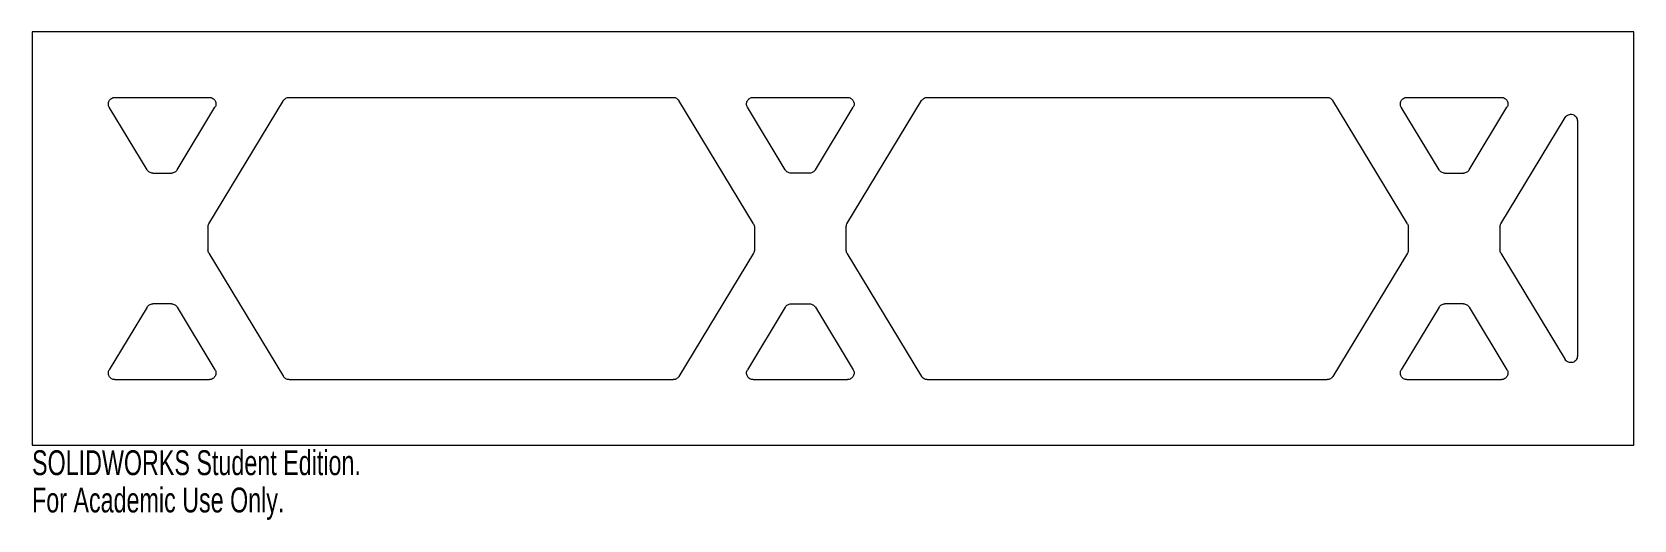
# Model space of a CAD drawing. Header units: inches. Extents: x -6.1 to 6.1, y -2.2 to 1.6.
import ezdxf

# ---------------------------------------------------------------- set-up
doc = ezdxf.new("R2010")
doc.units = ezdxf.units.IN
doc.header["$MEASUREMENT"] = 0
doc.styles.add('SLDTEXTSTYLE0', font='TXT', dxfattribs={"width": 0.7})

msp = doc.modelspace()

# ---------------------------------------------------------------- linework, layer by layer
at = {"color": 7, "linetype": 'Continuous', "lineweight": 15}
for p, q in [((-6.125, 1.579), (-6.125, -1.579)), ((6.125, 1.579), (-6.125, 1.579)), ((6.125, -1.579), (6.125, 1.579)), ((-5.245, 0.525), (-5.534, 1.003)), ((-5.491, 1.079), (-4.769, 1.079)), ((-5.015, 0.525), (-4.726, 1.003)), ((-4.773, 0.112), (-4.202, 1.054)), ((-4.159, 1.079), (-1.221, 1.079)), ((-0.607, 0.112), (-1.178, 1.054)), ((-0.365, 0.525), (-0.654, 1.003)), ((-0.611, 1.079), (0.111, 1.079)), ((-0.135, 0.525), (0.154, 1.003)), ((0.107, 0.112), (0.678, 1.054)), ((0.721, 1.079), (3.779, 1.079)), ((4.393, 0.112), (3.822, 1.054)), ((4.635, 0.525), (4.346, 1.003)), ((4.389, 1.079), (5.111, 1.079)), ((4.865, 0.525), (5.154, 1.003)), ((5.107, 0.112), (5.6, 0.925)), ((5.692, 0.899), (5.692, -0.899)), ((-5.202, 0.5), (-5.058, 0.5)), ((-0.178, 0.5), (-0.322, 0.5)), ((4.678, 0.5), (4.822, 0.5)), ((-4.78, 0.086), (-4.78, -0.086)), ((-0.6, 0.086), (-0.6, -0.086)), ((0.1, -0.086), (0.1, 0.086)), ((4.4, -0.086), (4.4, 0.086)), ((5.1, 0.086), (5.1, -0.086)), ((-4.773, -0.112), (-4.202, -1.054)), ((-0.607, -0.112), (-1.178, -1.054)), ((0.107, -0.112), (0.678, -1.054)), ((4.393, -0.112), (3.822, -1.054)), ((5.107, -0.112), (5.6, -0.925)), ((-5.245, -0.525), (-5.534, -1.003)), ((-5.058, -0.5), (-5.202, -0.5)), ((-5.015, -0.525), (-4.726, -1.003)), ((-0.365, -0.525), (-0.654, -1.003)), ((-0.322, -0.5), (-0.178, -0.5)), ((-0.135, -0.525), (0.154, -1.003)), ((4.635, -0.525), (4.346, -1.003)), ((4.822, -0.5), (4.678, -0.5)), ((4.865, -0.525), (5.154, -1.003)), ((-5.491, -1.079), (-4.769, -1.079)), ((-4.159, -1.079), (-1.221, -1.079)), ((-0.611, -1.079), (0.111, -1.079)), ((0.721, -1.079), (3.779, -1.079)), ((4.389, -1.079), (5.111, -1.079)), ((-6.125, -1.579), (6.125, -1.579))]:
    msp.add_line(p, q, dxfattribs=at)
for points, knots in [([(-5.534, 1.003), (-5.536, 1.006), (-5.538, 1.01), (-5.541, 1.019), (-5.541, 1.023), (-5.541, 1.032), (-5.541, 1.036), (-5.539, 1.045), (-5.537, 1.049), (-5.533, 1.057), (-5.53, 1.06), (-5.524, 1.066), (-5.521, 1.069), (-5.513, 1.074), (-5.509, 1.076), (-5.5, 1.078), (-5.496, 1.079), (-5.491, 1.079)], [0, 0, 0, 0, 0.125, 0.125, 0.25, 0.25, 0.375, 0.375, 0.5, 0.5, 0.625, 0.625, 0.75, 0.75, 0.875, 0.875, 1, 1, 1, 1]), ([(-4.769, 1.079), (-4.764, 1.079), (-4.76, 1.078), (-4.751, 1.076), (-4.747, 1.074), (-4.735, 1.067), (-4.729, 1.06), (-4.721, 1.045), (-4.719, 1.036), (-4.719, 1.019), (-4.721, 1.01), (-4.726, 1.003)], [0, 0, 0, 0, 0.125, 0.125, 0.25, 0.25, 0.5, 0.5, 0.75, 0.75, 1, 1, 1, 1]), ([(-4.202, 1.054), (-4.2, 1.058), (-4.197, 1.061), (-4.191, 1.067), (-4.188, 1.07), (-4.18, 1.074), (-4.176, 1.076), (-4.168, 1.078), (-4.164, 1.079), (-4.159, 1.079)], [0, 0, 0, 0, 0.25, 0.25, 0.5, 0.5, 0.75, 0.75, 1, 1, 1, 1]), ([(-1.221, 1.079), (-1.216, 1.079), (-1.212, 1.078), (-1.204, 1.076), (-1.2, 1.074), (-1.192, 1.07), (-1.189, 1.067), (-1.183, 1.061), (-1.18, 1.058), (-1.178, 1.054)], [0, 0, 0, 0, 0.25, 0.25, 0.5, 0.5, 0.75, 0.75, 1, 1, 1, 1]), ([(-0.654, 1.003), (-0.656, 1.006), (-0.658, 1.01), (-0.661, 1.019), (-0.661, 1.023), (-0.661, 1.032), (-0.661, 1.036), (-0.659, 1.045), (-0.657, 1.049), (-0.653, 1.057), (-0.65, 1.06), (-0.644, 1.066), (-0.641, 1.069), (-0.633, 1.074), (-0.629, 1.076), (-0.62, 1.078), (-0.616, 1.079), (-0.611, 1.079)], [0, 0, 0, 0, 0.125, 0.125, 0.25, 0.25, 0.375, 0.375, 0.5, 0.5, 0.625, 0.625, 0.75, 0.75, 0.875, 0.875, 1, 1, 1, 1]), ([(0.111, 1.079), (0.116, 1.079), (0.12, 1.078), (0.129, 1.076), (0.133, 1.074), (0.145, 1.067), (0.151, 1.06), (0.159, 1.045), (0.161, 1.036), (0.161, 1.019), (0.159, 1.01), (0.154, 1.003)], [0, 0, 0, 0, 0.125, 0.125, 0.25, 0.25, 0.5, 0.5, 0.75, 0.75, 1, 1, 1, 1]), ([(0.678, 1.054), (0.68, 1.058), (0.683, 1.061), (0.689, 1.067), (0.692, 1.07), (0.7, 1.074), (0.704, 1.076), (0.712, 1.078), (0.716, 1.079), (0.721, 1.079)], [0, 0, 0, 0, 0.25, 0.25, 0.5, 0.5, 0.75, 0.75, 1, 1, 1, 1]), ([(3.779, 1.079), (3.784, 1.079), (3.788, 1.078), (3.796, 1.076), (3.8, 1.074), (3.808, 1.07), (3.811, 1.067), (3.817, 1.061), (3.82, 1.058), (3.822, 1.054)], [0, 0, 0, 0, 0.25, 0.25, 0.5, 0.5, 0.75, 0.75, 1, 1, 1, 1]), ([(4.346, 1.003), (4.344, 1.006), (4.342, 1.01), (4.339, 1.019), (4.339, 1.023), (4.339, 1.032), (4.339, 1.036), (4.341, 1.045), (4.343, 1.049), (4.347, 1.057), (4.35, 1.06), (4.356, 1.066), (4.359, 1.069), (4.367, 1.074), (4.371, 1.076), (4.38, 1.078), (4.384, 1.079), (4.389, 1.079)], [0, 0, 0, 0, 0.125, 0.125, 0.25, 0.25, 0.375, 0.375, 0.5, 0.5, 0.625, 0.625, 0.75, 0.75, 0.875, 0.875, 1, 1, 1, 1]), ([(5.111, 1.079), (5.116, 1.079), (5.12, 1.078), (5.129, 1.076), (5.133, 1.074), (5.145, 1.067), (5.151, 1.06), (5.159, 1.045), (5.161, 1.036), (5.161, 1.019), (5.159, 1.01), (5.154, 1.003)], [0, 0, 0, 0, 0.125, 0.125, 0.25, 0.25, 0.5, 0.5, 0.75, 0.75, 1, 1, 1, 1]), ([(5.6, 0.925), (5.602, 0.93), (5.606, 0.934), (5.614, 0.941), (5.619, 0.944), (5.634, 0.95), (5.646, 0.951), (5.667, 0.945), (5.676, 0.938), (5.689, 0.921), (5.692, 0.91), (5.692, 0.899)], [0, 0, 0, 0, 0.125, 0.125, 0.25, 0.25, 0.5, 0.5, 0.75, 0.75, 1, 1, 1, 1]), ([(-5.202, 0.5), (-5.206, 0.5), (-5.21, 0.501), (-5.219, 0.503), (-5.223, 0.505), (-5.23, 0.509), (-5.234, 0.512), (-5.24, 0.518), (-5.242, 0.521), (-5.245, 0.525)], [0, 0, 0, 0, 0.25, 0.25, 0.5, 0.5, 0.75, 0.75, 1, 1, 1, 1]), ([(-5.015, 0.525), (-5.018, 0.521), (-5.02, 0.518), (-5.026, 0.512), (-5.03, 0.509), (-5.037, 0.505), (-5.041, 0.503), (-5.05, 0.501), (-5.054, 0.5), (-5.058, 0.5)], [0, 0, 0, 0, 0.25, 0.25, 0.5, 0.5, 0.75, 0.75, 1, 1, 1, 1]), ([(-0.322, 0.5), (-0.326, 0.5), (-0.33, 0.501), (-0.339, 0.503), (-0.343, 0.505), (-0.35, 0.509), (-0.354, 0.512), (-0.36, 0.518), (-0.362, 0.521), (-0.365, 0.525)], [0, 0, 0, 0, 0.25, 0.25, 0.5, 0.5, 0.75, 0.75, 1, 1, 1, 1]), ([(-0.135, 0.525), (-0.138, 0.521), (-0.14, 0.518), (-0.146, 0.512), (-0.15, 0.509), (-0.157, 0.505), (-0.161, 0.503), (-0.17, 0.501), (-0.174, 0.5), (-0.178, 0.5)], [0, 0, 0, 0, 0.25, 0.25, 0.5, 0.5, 0.75, 0.75, 1, 1, 1, 1]), ([(4.678, 0.5), (4.674, 0.5), (4.67, 0.501), (4.661, 0.503), (4.657, 0.505), (4.65, 0.509), (4.646, 0.512), (4.64, 0.518), (4.638, 0.521), (4.635, 0.525)], [0, 0, 0, 0, 0.25, 0.25, 0.5, 0.5, 0.75, 0.75, 1, 1, 1, 1]), ([(4.865, 0.525), (4.862, 0.521), (4.86, 0.518), (4.854, 0.512), (4.85, 0.509), (4.843, 0.505), (4.839, 0.503), (4.83, 0.501), (4.826, 0.5), (4.822, 0.5)], [0, 0, 0, 0, 0.25, 0.25, 0.5, 0.5, 0.75, 0.75, 1, 1, 1, 1]), ([(-4.78, 0.086), (-4.78, 0.091), (-4.779, 0.095), (-4.777, 0.104), (-4.775, 0.108), (-4.773, 0.112)], [0, 0, 0, 0, 0.5, 0.5, 1, 1, 1, 1]), ([(-0.607, 0.112), (-0.605, 0.108), (-0.603, 0.104), (-0.601, 0.095), (-0.6, 0.091), (-0.6, 0.086)], [0, 0, 0, 0, 0.5, 0.5, 1, 1, 1, 1]), ([(0.1, 0.086), (0.1, 0.091), (0.101, 0.095), (0.103, 0.104), (0.105, 0.108), (0.107, 0.112)], [0, 0, 0, 0, 0.5, 0.5, 1, 1, 1, 1]), ([(4.393, 0.112), (4.395, 0.108), (4.397, 0.104), (4.399, 0.095), (4.4, 0.091), (4.4, 0.086)], [0, 0, 0, 0, 0.5, 0.5, 1, 1, 1, 1]), ([(5.1, 0.086), (5.1, 0.091), (5.101, 0.095), (5.103, 0.104), (5.105, 0.108), (5.107, 0.112)], [0, 0, 0, 0, 0.5, 0.5, 1, 1, 1, 1]), ([(-4.773, -0.112), (-4.775, -0.108), (-4.777, -0.104), (-4.779, -0.095), (-4.78, -0.091), (-4.78, -0.086)], [0, 0, 0, 0, 0.5, 0.5, 1, 1, 1, 1]), ([(-0.6, -0.086), (-0.6, -0.091), (-0.601, -0.095), (-0.603, -0.104), (-0.605, -0.108), (-0.607, -0.112)], [0, 0, 0, 0, 0.5, 0.5, 1, 1, 1, 1]), ([(0.107, -0.112), (0.105, -0.108), (0.103, -0.104), (0.101, -0.095), (0.1, -0.091), (0.1, -0.086)], [0, 0, 0, 0, 0.5, 0.5, 1, 1, 1, 1]), ([(4.4, -0.086), (4.4, -0.091), (4.399, -0.095), (4.397, -0.104), (4.395, -0.108), (4.393, -0.112)], [0, 0, 0, 0, 0.5, 0.5, 1, 1, 1, 1]), ([(5.107, -0.112), (5.105, -0.108), (5.103, -0.104), (5.101, -0.095), (5.1, -0.091), (5.1, -0.086)], [0, 0, 0, 0, 0.5, 0.5, 1, 1, 1, 1]), ([(-5.245, -0.525), (-5.242, -0.521), (-5.24, -0.518), (-5.234, -0.512), (-5.23, -0.509), (-5.223, -0.505), (-5.219, -0.503), (-5.21, -0.501), (-5.206, -0.5), (-5.202, -0.5)], [0, 0, 0, 0, 0.25, 0.25, 0.5, 0.5, 0.75, 0.75, 1, 1, 1, 1]), ([(-5.058, -0.5), (-5.054, -0.5), (-5.05, -0.501), (-5.041, -0.503), (-5.037, -0.505), (-5.03, -0.509), (-5.026, -0.512), (-5.02, -0.518), (-5.018, -0.521), (-5.015, -0.525)], [0, 0, 0, 0, 0.25, 0.25, 0.5, 0.5, 0.75, 0.75, 1, 1, 1, 1]), ([(-0.365, -0.525), (-0.362, -0.521), (-0.36, -0.518), (-0.354, -0.512), (-0.35, -0.509), (-0.343, -0.505), (-0.339, -0.503), (-0.33, -0.501), (-0.326, -0.5), (-0.322, -0.5)], [0, 0, 0, 0, 0.25, 0.25, 0.5, 0.5, 0.75, 0.75, 1, 1, 1, 1]), ([(-0.178, -0.5), (-0.174, -0.5), (-0.17, -0.501), (-0.161, -0.503), (-0.157, -0.505), (-0.15, -0.509), (-0.146, -0.512), (-0.14, -0.518), (-0.138, -0.521), (-0.135, -0.525)], [0, 0, 0, 0, 0.25, 0.25, 0.5, 0.5, 0.75, 0.75, 1, 1, 1, 1]), ([(4.635, -0.525), (4.638, -0.521), (4.64, -0.518), (4.646, -0.512), (4.65, -0.509), (4.657, -0.505), (4.661, -0.503), (4.67, -0.501), (4.674, -0.5), (4.678, -0.5)], [0, 0, 0, 0, 0.25, 0.25, 0.5, 0.5, 0.75, 0.75, 1, 1, 1, 1]), ([(4.822, -0.5), (4.826, -0.5), (4.83, -0.501), (4.839, -0.503), (4.843, -0.505), (4.85, -0.509), (4.854, -0.512), (4.86, -0.518), (4.862, -0.521), (4.865, -0.525)], [0, 0, 0, 0, 0.25, 0.25, 0.5, 0.5, 0.75, 0.75, 1, 1, 1, 1]), ([(5.692, -0.899), (5.692, -0.905), (5.692, -0.91), (5.688, -0.92), (5.686, -0.925), (5.676, -0.938), (5.667, -0.944), (5.646, -0.95), (5.634, -0.95), (5.619, -0.944), (5.614, -0.941), (5.606, -0.934), (5.602, -0.93), (5.6, -0.925)], [0, 0, 0, 0, 0.125, 0.125, 0.25, 0.25, 0.5, 0.5, 0.75, 0.75, 0.875, 0.875, 1, 1, 1, 1]), ([(-5.491, -1.079), (-5.496, -1.079), (-5.5, -1.078), (-5.509, -1.076), (-5.513, -1.074), (-5.525, -1.067), (-5.531, -1.06), (-5.539, -1.045), (-5.541, -1.036), (-5.541, -1.019), (-5.539, -1.01), (-5.534, -1.003)], [0, 0, 0, 0, 0.125, 0.125, 0.25, 0.25, 0.5, 0.5, 0.75, 0.75, 1, 1, 1, 1]), ([(-4.726, -1.003), (-4.724, -1.006), (-4.722, -1.01), (-4.719, -1.019), (-4.719, -1.023), (-4.719, -1.032), (-4.719, -1.036), (-4.721, -1.045), (-4.723, -1.049), (-4.727, -1.057), (-4.73, -1.06), (-4.736, -1.066), (-4.739, -1.069), (-4.747, -1.074), (-4.751, -1.076), (-4.76, -1.078), (-4.764, -1.079), (-4.769, -1.079)], [0, 0, 0, 0, 0.125, 0.125, 0.25, 0.25, 0.375, 0.375, 0.5, 0.5, 0.625, 0.625, 0.75, 0.75, 0.875, 0.875, 1, 1, 1, 1]), ([(-4.159, -1.079), (-4.164, -1.079), (-4.168, -1.078), (-4.176, -1.076), (-4.18, -1.074), (-4.188, -1.07), (-4.191, -1.067), (-4.197, -1.061), (-4.2, -1.058), (-4.202, -1.054)], [0, 0, 0, 0, 0.25, 0.25, 0.5, 0.5, 0.75, 0.75, 1, 1, 1, 1]), ([(-1.178, -1.054), (-1.18, -1.058), (-1.183, -1.061), (-1.189, -1.067), (-1.192, -1.07), (-1.2, -1.074), (-1.204, -1.076), (-1.212, -1.078), (-1.216, -1.079), (-1.221, -1.079)], [0, 0, 0, 0, 0.25, 0.25, 0.5, 0.5, 0.75, 0.75, 1, 1, 1, 1]), ([(-0.611, -1.079), (-0.616, -1.079), (-0.62, -1.078), (-0.629, -1.076), (-0.633, -1.074), (-0.645, -1.067), (-0.651, -1.06), (-0.659, -1.045), (-0.661, -1.036), (-0.661, -1.019), (-0.659, -1.01), (-0.654, -1.003)], [0, 0, 0, 0, 0.125, 0.125, 0.25, 0.25, 0.5, 0.5, 0.75, 0.75, 1, 1, 1, 1]), ([(0.154, -1.003), (0.156, -1.006), (0.158, -1.01), (0.161, -1.019), (0.161, -1.023), (0.161, -1.032), (0.161, -1.036), (0.159, -1.045), (0.157, -1.049), (0.153, -1.057), (0.15, -1.06), (0.144, -1.066), (0.141, -1.069), (0.133, -1.074), (0.129, -1.076), (0.12, -1.078), (0.116, -1.079), (0.111, -1.079)], [0, 0, 0, 0, 0.125, 0.125, 0.25, 0.25, 0.375, 0.375, 0.5, 0.5, 0.625, 0.625, 0.75, 0.75, 0.875, 0.875, 1, 1, 1, 1]), ([(0.721, -1.079), (0.716, -1.079), (0.712, -1.078), (0.704, -1.076), (0.7, -1.074), (0.692, -1.07), (0.689, -1.067), (0.683, -1.061), (0.68, -1.058), (0.678, -1.054)], [0, 0, 0, 0, 0.25, 0.25, 0.5, 0.5, 0.75, 0.75, 1, 1, 1, 1]), ([(3.822, -1.054), (3.82, -1.058), (3.817, -1.061), (3.811, -1.067), (3.808, -1.07), (3.8, -1.074), (3.796, -1.076), (3.788, -1.078), (3.784, -1.079), (3.779, -1.079)], [0, 0, 0, 0, 0.25, 0.25, 0.5, 0.5, 0.75, 0.75, 1, 1, 1, 1]), ([(4.389, -1.079), (4.384, -1.079), (4.38, -1.078), (4.371, -1.076), (4.367, -1.074), (4.355, -1.067), (4.349, -1.06), (4.341, -1.045), (4.339, -1.036), (4.339, -1.019), (4.341, -1.01), (4.346, -1.003)], [0, 0, 0, 0, 0.125, 0.125, 0.25, 0.25, 0.5, 0.5, 0.75, 0.75, 1, 1, 1, 1]), ([(5.154, -1.003), (5.156, -1.006), (5.158, -1.01), (5.161, -1.019), (5.161, -1.023), (5.161, -1.032), (5.161, -1.036), (5.159, -1.045), (5.157, -1.049), (5.153, -1.057), (5.15, -1.06), (5.144, -1.066), (5.141, -1.069), (5.133, -1.074), (5.129, -1.076), (5.12, -1.078), (5.116, -1.079), (5.111, -1.079)], [0, 0, 0, 0, 0.125, 0.125, 0.25, 0.25, 0.375, 0.375, 0.5, 0.5, 0.625, 0.625, 0.75, 0.75, 0.875, 0.875, 1, 1, 1, 1])]:
    msp.add_open_spline(points, degree=3, knots=knots, dxfattribs=at)

# ---------------------------------------------------------------- texts
at = {"color": 7, "linetype": 'Continuous', "char_height": 0.1903, "attachment_point": 1, "style": 'SLDTEXTSTYLE0'}
for s, insert in [('SOLIDWORKS Student Edition.', (-6.125, -1.619)), ('For Academic Use Only.', (-6.125, -1.904))]:
    msp.add_mtext(s, dxfattribs=dict(at, insert=insert))

doc.saveas('drawing.dxf')
